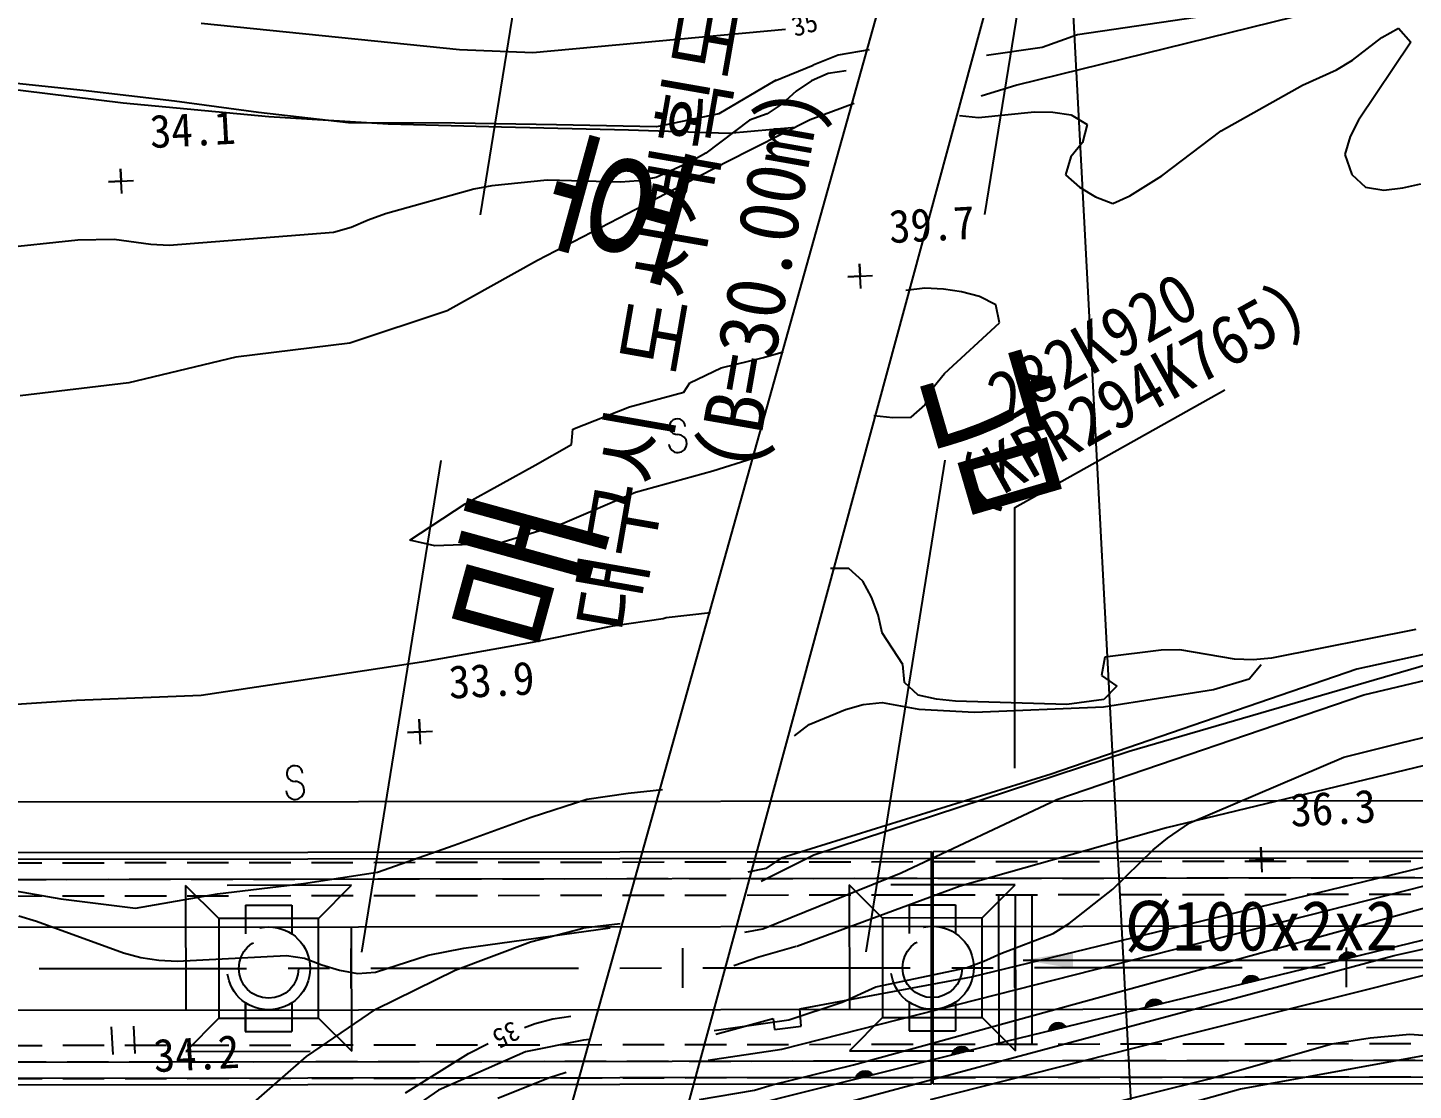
# Model space of a CAD drawing. Header units: millimetres. Extents: x 13158 to 13954, y 1103 to 1807.
# Drawn here: x 13602.7 to 13686.3, y 1468.4 to 1532.4 of the extents above; entities that cross this region are included whole.
import ezdxf
from ezdxf.enums import TextEntityAlignment as Align
from ezdxf.xclip import XClip

# ---------------------------------------------------------------- set-up
doc = ezdxf.new("R2010")
doc.units = ezdxf.units.MM
doc.header["$LTSCALE"] = 10
doc.header["$MEASUREMENT"] = 0
doc.header["$XCLIPFRAME"] = 2
for name, pattern in [('CENTER', [2, 1.25, -0.25, 0.25, -0.25]), ('DASHED2', [0.375, 0.25, -0.125]), ('DASHEDX2', [1.5, 1, -0.5]), ('HIDDEN', [0.375, 0.25, -0.125])]:
    doc.linetypes.add(name, pattern=pattern)
for name, color, linetype in [('TN-CABL', 4, 'Continuous'), ('TZ-BASE', 253, 'Continuous'), ('TZ-CABL', 4, 'Continuous')]:
    doc.layers.add(name, color=color, linetype=linetype)
doc.styles.add('GR', font='GulimChe.ttf')
doc.styles.get("Standard").update_dxf_attribs({"font": 'GulimChe.ttf'})
doc.linetypes.add('ZIGZAG', pattern='A,0.0001,-0.2,[131,ltypeshp.shx,S=0.2,R=0,X=-0.2,Y=0],-0.4,[131,ltypeshp.shx,S=0.2,R=180,X=0.2,Y=0],-0.2', length=0.8001)
doc.dimstyles.get("Standard").update_dxf_attribs({"dimtxt": 0.18, "dimasz": 0.18, "dimexe": 0.18, "dimexo": 0.0625, "dimgap": 0.09, "dimtad": 0, "dimtih": 1, "dimtoh": 1, "dimdec": 4, "dimzin": 0, "dimdsep": 46, "dimtxsty": 'Standard', "dimcen": 0.09, "dimadec": 0, "dimazin": 0, "dimtfac": 1, "dimtdec": 4, "dimtofl": 0, "dimtmove": 0, "dimatfit": 3, "dimfxl": 0, "dimtolj": 1, "dimtzin": 0, "dimarcsym": 0})

# ---------------------------------------------------------------- blocks, each defined once
blk = doc.blocks.new('JD-DGDHG')
at = {"layer": 'TZ-BASE', "linetype": 'DASHEDX2', "ltscale": 3}
for p, q in [((402.341, 135.999), (366.399, -86.925)), ((432.729, 135.998), (378.616, -199.621))]:
    blk.add_line(p, q, dxfattribs=at)
at = {"layer": 'TZ-BASE'}
for p, q in [((419.362, 135.952), (437.941, -213.908)), ((399.749, -9.986, 40.371), (425.637, 85.256, 40.371)), ((418.874, 83.5, 40.371), (392.887, -9.261, 40.371)), ((453.681, 61.811, 33), (420.13, 53.545, 33)), ((423.784, 56.583, 34), (440.529, 59.063, 34)), ((386.528, 55.677, 35), (370.959, 57.247, 35)), ((406.178, 56.884, 35), (390.947, 55.482, 35)), ((442.118, 56.407, 33), (443.125, 56.977, 33)), ((443.125, 56.977, 33), (443.861, 56.138, 33)), ((421.646, 55.837, 34), (423.784, 56.583, 34)), ((440.354, 55.037, 33), (442.118, 56.407, 33)), ((443.861, 56.138, 33), (440.724, 51.439, 33)), ((390.947, 55.482, 35), (386.528, 55.677, 35)), ((409.349, 55.34, 34.436), (407.845, 54.737, 34.436)), ((411.218, 55.661, 34.436), (409.349, 55.34, 34.436)), ((418.29, 55.347, 34), (421.646, 55.837, 34)), ((405.528, 53.807, 35.003), (407.845, 54.737, 35.003)), ((409.832, 54.398, 34), (408.751, 54.239, 34)), ((437.341, 53.55, 33), (439.383, 54.471, 33)), ((439.383, 54.471, 33), (440.354, 55.037, 33)), ((366.261, 52.464, 33.252), (358.124, 53.447, 33.252)), ((363.857, 53.226, 34.436), (359.074, 53.711, 34.436)), ((405.528, 53.807, 34.436), (402.163, 51.814, 34.436)), ((405.619, 53.844, 34.436), (405.528, 53.807, 34.436)), ((407.738, 53.794, 34), (406.819, 53.177, 34)), ((408.751, 54.239, 34), (407.738, 53.794, 34)), ((420.13, 53.545, 33), (417.983, 52.871, 33)), ((432.439, 50.789, 33), (437.341, 53.55, 33)), ((369.354, 52.566, 34.436), (363.857, 53.226, 34.436)), ((406.819, 53.177, 34), (405.988, 52.424, 34)), ((375.04, 51.627, 33.252), (366.261, 52.464, 33.252)), ((374.414, 51.894, 34.436), (369.354, 52.566, 34.436)), ((379.836, 51.262, 34.436), (374.414, 51.894, 34.436)), ((402.163, 51.814, 34.436), (398.405, 51.021, 34.436)), ((405.069, 51.806, 34), (404.012, 51.429, 34)), ((405.988, 52.424, 34), (405.069, 51.806, 34)), ((410.311, 52.437, 33.78), (407.675, 51.442, 33.78)), ((417.807, 51.586, 33), (421.185, 51.929, 33)), ((421.185, 51.929, 33), (422.301, 51.918, 33)), ((422.301, 51.918, 33), (423.399, 51.756, 33)), ((382.235, 51.196, 33.252), (375.04, 51.627, 33.252)), ((386.25, 51.256, 34.436), (379.836, 51.262, 34.436)), ((389.071, 51.018, 33.252), (382.235, 51.196, 33.252)), ((392.381, 51.145, 34.436), (386.25, 51.256, 34.436)), ((396.715, 50.823, 33.252), (389.071, 51.018, 33.252)), ((398.405, 51.021, 34.436), (392.381, 51.145, 34.436)), ((404.012, 51.429, 34), (401.379, 49.446, 34)), ((407.675, 51.442, 33.78), (402.578, 48.886, 33.78)), ((406.783, 50.995, 33.252), (402.747, 50.627, 33.252)), ((416.676, 51.707, 33), (417.807, 51.586, 33)), ((423.399, 51.756, 33), (424.364, 51.168, 33)), ((424.364, 51.168, 33), (424.087, 50.093, 33)), ((440.724, 51.439, 33), (440.213, 50.448, 33)), ((402.747, 50.627, 33.252), (396.715, 50.823, 33.252)), ((428.871, 48.082, 33), (432.439, 50.789, 33)), ((440.213, 50.448, 33), (439.901, 49.368, 33)), ((401.379, 49.446, 34), (400.415, 48.897, 34)), ((424.087, 50.093, 33), (423.377, 49.225, 33)), ((439.901, 49.368, 33), (440.311, 48.155, 33)), ((366.175, 47.01, 34.074), (366.095, 48.508, 34.074)), ((366.095, 48.508, 34.074), (366.135, 47.759, 34.074)), ((402.578, 48.886, 33.78), (396.663, 45.797, 33.78)), ((400.415, 48.897, 34), (398.395, 47.972, 34)), ((423.377, 49.225, 33), (423.064, 48.146, 33)), ((365.386, 47.719, 34.074), (366.884, 47.798, 34.074)), ((366.135, 47.759, 34.074), (365.386, 47.719, 34.074)), ((391.817, 47.812, 34), (388.483, 47.471, 34)), ((396.228, 47.689, 34), (391.817, 47.812, 34)), ((397.318, 47.776, 34), (396.228, 47.689, 34)), ((398.395, 47.972, 34), (397.318, 47.776, 34)), ((423.064, 48.146, 33), (423.9, 47.394, 33)), ((426.938, 46.877, 33), (428.871, 48.082, 33)), ((440.311, 48.155, 33), (441.147, 47.403, 33)), ((387.406, 47.276, 34), (382.078, 45.792, 34)), ((388.483, 47.471, 34), (387.406, 47.276, 34)), ((423.9, 47.394, 33), (424.865, 46.807, 33)), ((424.865, 46.807, 33), (425.916, 46.416, 33)), ((425.916, 46.416, 33), (426.938, 46.877, 33)), ((441.147, 47.403, 33), (442.249, 47.204, 33)), ((442.249, 47.204, 33), (443.384, 47.345, 33)), ((443.384, 47.345, 33), (444.47, 47.589, 33)), ((381.022, 45.416, 34), (380.009, 44.971, 34)), ((382.078, 45.792, 34), (381.022, 45.416, 34)), ((396.663, 45.797, 33.78), (391.228, 42.982, 33.78)), ((378.945, 44.668, 34), (369.03, 43.873, 34)), ((380.009, 44.971, 34), (378.945, 44.668, 34)), ((363.533, 44.203, 34), (353.539, 43.143, 34)), ((365.728, 44.232, 34), (363.533, 44.203, 34)), ((367.924, 43.931, 34), (365.728, 44.232, 34)), ((369.03, 43.873, 34), (367.924, 43.931, 34)), ((391.228, 42.982, 33.78), (385.783, 39.946, 33.78)), ((410.724, 41.287, 39.736), (410.644, 42.785, 39.736)), ((410.644, 42.785, 39.736), (410.684, 42.036, 39.736)), ((409.935, 41.996, 39.736), (411.433, 42.076, 39.736)), ((410.684, 42.036, 39.736), (409.935, 41.996, 39.736)), ((414.578, 41.3, 33), (413.443, 41.16, 33)), ((415.699, 41.253, 33), (414.578, 41.3, 33)), ((416.797, 41.091, 33), (415.699, 41.253, 33)), ((417.872, 40.814, 33), (416.797, 41.091, 33)), ((418.864, 40.304, 33), (417.872, 40.814, 33)), ((419.073, 39.215, 33), (418.864, 40.304, 33)), ((385.783, 39.946, 33.78), (379.92, 37.999, 33.78)), ((415.769, 36.168, 33), (419.073, 39.215, 33)), ((379.92, 37.999, 33.78), (373.054, 37.147, 33.78)), ((373.054, 37.147, 33.78), (366.596, 35.609, 33.78)), ((402.296, 36.504, 32.943), (404.864, 37.125, 32.943)), ((404.864, 37.125, 32.943), (406.034, 37.478, 32.943)), ((400.42, 35.596, 32.943), (402.296, 36.504, 32.943)), ((415.058, 35.3, 33), (415.769, 36.168, 33)), ((366.596, 35.609, 33.78), (360.052, 34.83, 33.78)), ((400.044, 35.04, 32.943), (400.42, 35.596, 32.943)), ((414.59, 34.276, 33), (415.058, 35.3, 33)), ((396.772, 34.156, 32.943), (400.044, 35.04, 32.943)), ((413.751, 33.541, 33), (414.59, 34.276, 33)), ((393.369, 32.817, 32.943), (396.772, 34.156, 32.943)), ((411.509, 33.636, 33), (412.64, 33.515, 33)), ((412.64, 33.515, 33), (413.751, 33.541, 33)), ((393.291, 31.892, 32.943), (393.369, 32.817, 32.943)), ((391.087, 30.653, 32.943), (393.291, 31.892, 32.943)), ((404.235, 31.044, 32.943), (401.791, 30.291, 32.943)), ((386.881, 28.307, 32.943), (391.087, 30.653, 32.943)), ((401.791, 30.291, 32.943), (397.137, 28.993, 32.943)), ((397.137, 28.993, 32.943), (392.736, 27.102, 32.943)), ((383.537, 26.133, 32.943), (386.881, 28.307, 32.943)), ((392.736, 27.102, 32.943), (388.91, 25.936, 32.943)), ((385.042, 25.79, 32.943), (383.537, 26.133, 32.943)), ((388.91, 25.936, 32.943), (385.042, 25.79, 32.943)), ((410.007, 24.417, 33), (408.89, 24.428, 33)), ((410.843, 23.666, 33), (410.007, 24.417, 33)), ((411.373, 22.69, 33), (410.843, 23.666, 33)), ((411.764, 21.624, 33), (411.373, 22.69, 33)), ((398.98, 21.47, 35.492), (401.658, 21.774, 35.492)), ((457.189, 21.966, 34), (440.621, 18.358, 34)), ((390.941, 19.973, 35.492), (395.777, 20.961, 35.492)), ((395.777, 20.961, 35.492), (398.804, 21.414, 35.492)), ((398.804, 21.414, 35.492), (398.98, 21.47, 35.492)), ((412.01, 20.538, 33), (411.764, 21.624, 33)), ((413.247, 18.646, 33), (412.01, 20.538, 33)), ((444.175, 20.752, 33), (435.468, 19.009, 33)), ((443.216, 13.887, 36), (471.523, 20.803, 36)), ((384.51, 18.84, 35.492), (390.941, 19.973, 35.492)), ((428.829, 19.49, 33), (425.424, 19.07, 33)), ((429.941, 19.517, 33), (428.829, 19.49, 33)), ((433.244, 18.958, 33), (429.941, 19.517, 33)), ((441.034, 16.812, 35), (453.266, 19.736, 35)), ((378.027, 17.849, 35.492), (384.51, 18.84, 35.492)), ((413.345, 17.544, 33), (413.247, 18.646, 33)), ((425.424, 19.07, 33), (425.226, 17.968, 33)), ((426.902, 13.417, 34.033), (446.35, 19.087, 34.033)), ((434.366, 18.91, 33), (433.244, 18.958, 33)), ((434.135, 17.766, 34), (434.845, 18.634, 34)), ((435.468, 19.009, 33), (434.366, 18.91, 33)), ((370.965, 16.792, 35.492), (378.027, 17.849, 35.492)), ((414.181, 16.792, 33), (413.345, 17.544, 33)), ((440.621, 18.358, 34), (422.196, 12.03, 34)), ((425.226, 17.968, 33), (426.158, 17.34, 33)), ((431.983, 17.129, 34), (434.135, 17.766, 34)), ((363.45, 16.49, 35.492), (370.965, 16.792, 35.492)), ((415.289, 16.556, 33), (414.181, 16.792, 33)), ((422.532, 10.512, 35), (441.034, 16.812, 35)), ((425.346, 16.087, 34), (431.983, 17.129, 34)), ((426.158, 17.34, 33), (425.365, 16.536, 33)), ((356.538, 16.036, 35.492), (363.45, 16.49, 35.492)), ((407.599, 15.013, 34), (409.792, 15.916, 34)), ((409.792, 15.916, 34), (410.867, 16.234, 34)), ((410.867, 16.234, 34), (412.008, 16.337, 34)), ((412.008, 16.337, 34), (414.213, 15.94, 34)), ((414.213, 15.94, 34), (417.58, 15.761, 34)), ((416.419, 16.436, 33), (415.289, 16.556, 33)), ((423.136, 16.223, 33), (416.419, 16.436, 33)), ((417.58, 15.761, 34), (425.346, 16.087, 34)), ((425.365, 16.536, 33), (423.136, 16.223, 33)), ((384.19, 13.836, 33.929), (384.11, 15.334, 33.929)), ((384.11, 15.334, 33.929), (384.15, 14.585, 33.929)), ((383.401, 14.546, 33.929), (384.899, 14.625, 33.929)), ((384.15, 14.585, 33.929), (383.401, 14.546, 33.929)), ((406.715, 14.347, 34), (407.599, 15.013, 34)), ((407.897, 7.169, 34.033), (426.902, 13.417, 34.033)), ((448.491, 13.479, 35.989), (429.146, 8.787, 35.989)), ((439.827, 13.059, 36), (443.216, 13.887, 36)), ((430.547, 9.088, 36), (439.827, 13.059, 36)), ((422.196, 12.03, 34), (405.919, 6.972, 34)), ((394.212, 10.523, 33.544), (396.7, 10.878, 33.544)), ((396.7, 10.878, 33.544), (398.762, 11.112, 33.544)), ((442.865, 1.101, 39), (486.373, 10.975, 39)), ((390.852, 9.445, 33.544), (394.212, 10.523, 33.544)), ((413.161, 6.084, 35), (422.532, 10.512, 35)), ((386.208, 7.747, 33.544), (390.852, 9.445, 33.544)), ((405.967, -4.539, 37), (461.109, 9.486, 37)), ((417.39, -0.172, 35.564), (457.743, 9.601, 35.564)), ((429.146, 8.787, 35.989), (416.716, 5.283, 35.989)), ((429.21, 8.18, 36), (430.547, 9.088, 36)), ((381.591, 6.124, 33.544), (386.208, 7.747, 33.544)), ((428.331, 7.477, 36), (429.21, 8.18, 36)), ((434.91, 6.124, 36.261), (434.831, 7.622, 36.261)), ((434.831, 7.622, 36.261), (434.871, 6.873, 36.261)), ((335.074, 7.294), (414.974, 7.365)), ((335.074, 6.894), (414.974, 6.965)), ((404.709, 5.587, 34.033), (407.897, 7.169, 34.033)), ((405.919, 6.972, 34), (404.994, 6.338, 34)), ((414.986, -6.635), (414.974, 7.365)), ((415.074, 7.365), (494.974, 7.435)), ((415.086, -6.635), (415.074, 7.365)), ((415.074, 6.965), (494.974, 7.035)), ((425.914, 5.098, 36), (428.331, 7.477, 36)), ((434.122, 6.833, 36.261), (435.62, 6.913, 36.261)), ((434.871, 6.873, 36.261), (434.122, 6.833, 36.261)), ((377.126, 5.435, 33.544), (381.591, 6.124, 33.544)), ((404.994, 6.338, 34), (403.905, 6.129, 34)), ((404.811, 2.711, 35), (413.161, 6.084, 35)), ((358.573, 5.2, 33.544), (362.499, 4.509, 33.544)), ((371.955, 4.812, 33.544), (377.126, 5.435, 33.544)), ((416.716, 5.283, 35.989), (406.868, 1.652, 35.989)), ((410.283, -5.491, 38), (450.7, 5.636, 38)), ((423.272, 3.025, 36), (425.914, 5.098, 36)), ((362.499, 4.509, 33.544), (366.996, 3.957, 33.544)), ((366.996, 3.957, 33.544), (371.955, 4.812, 33.544)), ((456.752, 4.981, 38.921), (418.82, -4.234, 38.921)), ((359.977, 3.491, 34), (361.038, 3.171, 34)), ((299.967, 2.763), (499.959, 2.94)), ((361.038, 3.171, 34), (366.274, 1.273, 34)), ((386.8, 1.547, 34), (395.604, 2.765, 34)), ((390.812, 1.937, 34.691), (393.911, 2.728, 34.691)), ((393.911, 2.728, 34.691), (394.015, 2.776, 34.691)), ((394.015, 2.776, 34.691), (396.222, 3.026, 34.691)), ((403.722, 2.502, 35), (404.811, 2.711, 35)), ((422.307, 2.423, 36), (423.272, 3.025, 36)), ((386.28, 0.214, 34.691), (390.812, 1.937, 34.691)), ((419.15, 1.215, 36), (422.307, 2.423, 36)), ((366.274, 1.273, 34), (367.333, 0.989, 34)), ((367.333, 0.989, 34), (368.414, 0.819, 34)), ((369.52, 0.761, 34), (376.114, 1.105, 34)), ((376.114, 1.105, 34), (377.195, 0.935, 34)), ((377.195, 0.935, 34), (378.23, 0.54, 34)), ((379.999, -0.865), (379.997, 1.535)), ((381.468, 0.1, 34), (384.65, 1.121, 34)), ((384.65, 1.121, 34), (386.8, 1.547, 34)), ((399.999, -0.847), (399.997, 1.553)), ((404.57, 0.997, 35.989), (403.072, 0.478, 35.989)), ((406.831, 1.648, 35.989), (404.57, 0.997, 35.989)), ((404.712, -9.115, 39), (442.865, 1.101, 39)), ((418.13, 0.755, 36), (419.15, 1.215, 36)), ((419.999, -0.83), (419.997, 1.57)), ((430.311, -3.67, 35.638), (451.044, 1.526, 35.638)), ((440.575, 1.052, 38.921), (439.526, 0.797, 38.921)), ((439.752, 1.173, 38.921), (439.527, 0.804, 38.921)), ((439.537, 0.853, 38.921), (439.6, 0.815, 38.921)), ((439.567, 0.94, 38.921), (439.723, 0.845, 38.921)), ((439.61, 1.02, 38.921), (439.847, 0.875, 38.921)), ((439.908, 1.257, 38.921), (439.646, 0.826, 38.921)), ((439.664, 1.092, 38.921), (439.971, 0.905, 38.921)), ((439.731, 1.157, 38.921), (440.094, 0.935, 38.921)), ((440.031, 1.286, 38.921), (439.769, 0.856, 38.921)), ((439.812, 1.213, 38.921), (440.218, 0.965, 38.921)), ((440.139, 1.29, 38.921), (439.893, 0.886, 38.921)), ((439.91, 1.258, 38.921), (440.342, 0.995, 38.921)), ((439.999, -0.812), (439.997, 1.588)), ((440.236, 1.276, 38.921), (440.017, 0.916, 38.921)), ((440.036, 1.287, 38.921), (440.465, 1.025, 38.921)), ((440.324, 1.248, 38.921), (440.14, 0.946, 38.921)), ((440.222, 1.279, 38.921), (440.558, 1.074, 38.921)), ((440.405, 1.207, 38.921), (440.264, 0.976, 38.921)), ((440.478, 1.155, 38.921), (440.388, 1.006, 38.921)), ((440.544, 1.09, 38.921), (440.511, 1.036, 38.921)), ((368.414, 0.819, 34), (369.52, 0.761, 34)), ((378.23, 0.54, 34), (379.292, 0.22, 34)), ((379.292, 0.22, 34), (380.379, 0.014, 34)), ((380.379, 0.014, 34), (381.468, 0.1, 34)), ((381.489, -2.124, 34.691), (386.28, 0.214, 34.691)), ((411.633, -0.792, 36), (417.063, 0.363, 36)), ((417.063, 0.363, 36), (418.13, 0.755, 36)), ((407.035, -2.119, 35.564), (417.39, -0.172, 35.564)), ((409.592, -1.712, 36), (411.633, -0.792, 36)), ((434.745, -0.365, 38.921), (433.696, -0.62, 38.921)), ((433.922, -0.244, 38.921), (433.697, -0.613, 38.921)), ((433.707, -0.564, 38.921), (433.77, -0.602, 38.921)), ((433.737, -0.477, 38.921), (433.893, -0.572, 38.921)), ((433.78, -0.398, 38.921), (434.017, -0.542, 38.921)), ((434.078, -0.16, 38.921), (433.816, -0.591, 38.921)), ((433.834, -0.325, 38.921), (434.141, -0.512, 38.921)), ((433.901, -0.261, 38.921), (434.264, -0.482, 38.921)), ((434.201, -0.131, 38.921), (433.939, -0.561, 38.921)), ((433.981, -0.204, 38.921), (434.388, -0.452, 38.921)), ((434.309, -0.127, 38.921), (434.063, -0.531, 38.921)), ((434.08, -0.159, 38.921), (434.512, -0.422, 38.921)), ((434.406, -0.141, 38.921), (434.187, -0.501, 38.921)), ((434.206, -0.13, 38.921), (434.635, -0.392, 38.921)), ((434.494, -0.17, 38.921), (434.31, -0.471, 38.921)), ((434.392, -0.139, 38.921), (434.728, -0.343, 38.921)), ((434.575, -0.21, 38.921), (434.434, -0.441, 38.921)), ((434.648, -0.262, 38.921), (434.558, -0.411, 38.921)), ((434.714, -0.327, 38.921), (434.681, -0.381, 38.921)), ((428.092, -1.66, 38.921), (427.867, -2.029, 38.921)), ((428.248, -1.576, 38.921), (427.985, -2.007, 38.921)), ((428.371, -1.547, 38.921), (428.109, -1.977, 38.921)), ((428.151, -1.621, 38.921), (428.558, -1.868, 38.921)), ((428.479, -1.544, 38.921), (428.233, -1.947, 38.921)), ((428.25, -1.575, 38.921), (428.682, -1.838, 38.921)), ((428.575, -1.558, 38.921), (428.357, -1.917, 38.921)), ((428.376, -1.546, 38.921), (428.805, -1.808, 38.921)), ((428.664, -1.586, 38.921), (428.48, -1.887, 38.921)), ((428.562, -1.555, 38.921), (428.898, -1.759, 38.921)), ((428.745, -1.626, 38.921), (428.604, -1.857, 38.921)), ((299.971, -2.237), (499.963, -2.06)), ((377.305, -4.98, 34.691), (381.489, -2.124, 34.691)), ((406.381, -2.778, 36), (409.592, -1.712, 36)), ((407.126, -3.148, 35.564), (407.035, -2.119, 35.564)), ((428.915, -1.781, 38.921), (427.865, -2.036, 38.921)), ((427.877, -1.98, 38.921), (427.939, -2.018, 38.921)), ((427.907, -1.893, 38.921), (428.063, -1.988, 38.921)), ((427.95, -1.814, 38.921), (428.187, -1.958, 38.921)), ((428.004, -1.741, 38.921), (428.31, -1.928, 38.921)), ((428.07, -1.677, 38.921), (428.434, -1.898, 38.921)), ((428.818, -1.678, 38.921), (428.728, -1.827, 38.921)), ((428.884, -1.743, 38.921), (428.851, -1.797, 38.921)), ((365.655, -4.865, 34.545), (365.566, -3.194, 34.545)), ((366.876, -3.147, 34.545), (366.964, -4.796, 34.545)), ((390.453, -3.243, 35), (391.089, -2.986, 35)), ((391.089, -2.986, 35), (392.158, -2.719, 35)), ((392.158, -2.719, 35), (393.239, -2.56, 35)), ((401.889, -3.408, 36), (406.381, -2.778, 36)), ((401.982, -3.635, 35.564), (405.433, -2.688, 35.564)), ((405.433, -2.688, 35.564), (405.514, -3.347, 35.564)), ((405.514, -3.347, 35.564), (407.126, -3.148, 35.564)), ((423.084, -3.198, 38.921), (422.034, -3.453, 38.921)), ((422.26, -3.076, 38.921), (422.035, -3.446, 38.921)), ((422.076, -3.31, 38.921), (422.232, -3.405, 38.921)), ((422.118, -3.23, 38.921), (422.356, -3.375, 38.921)), ((422.417, -2.992, 38.921), (422.154, -3.423, 38.921)), ((422.173, -3.158, 38.921), (422.479, -3.344, 38.921)), ((422.239, -3.093, 38.921), (422.603, -3.314, 38.921)), ((422.54, -2.963, 38.921), (422.278, -3.393, 38.921)), ((422.32, -3.037, 38.921), (422.727, -3.284, 38.921)), ((422.648, -2.96, 38.921), (422.402, -3.363, 38.921)), ((422.419, -2.992, 38.921), (422.85, -3.254, 38.921)), ((422.744, -2.974, 38.921), (422.525, -3.333, 38.921)), ((422.545, -2.963, 38.921), (422.974, -3.224, 38.921)), ((422.833, -3.002, 38.921), (422.649, -3.303, 38.921)), ((422.731, -2.971, 38.921), (423.067, -3.175, 38.921)), ((422.913, -3.042, 38.921), (422.773, -3.273, 38.921)), ((422.987, -3.095, 38.921), (422.896, -3.243, 38.921)), ((423.053, -3.159, 38.921), (423.02, -3.213, 38.921)), ((394.014, -4.003, 40.116), (390.501, -4.694, 40.116)), ((394.375, -3.963, 40.116), (394.014, -4.003, 40.116)), ((414.921, -7.577, 35.638), (430.311, -3.67, 35.638)), ((422.046, -3.397, 38.921), (422.108, -3.435, 38.921)), ((439.115, -4.22, 39.549), (441.412, -3.862, 39.549)), ((441.412, -3.862, 39.549), (443.802, -3.642, 39.549)), ((443.802, -3.642, 39.549), (445.902, -3.792, 39.549)), ((373.039, -8.726, 34.691), (377.305, -4.98, 34.691)), ((383.282, -7.169, 35), (387.08, -4.797, 35)), ((390.501, -4.694, 40.116), (385.267, -7.01, 40.116)), ((387.08, -4.797, 35), (388.259, -4.204, 35)), ((401.517, -5.2, 37), (405.967, -4.539, 37)), ((418.82, -4.234, 38.921), (403.787, -8.021, 38.921)), ((417.257, -4.627, 38.921), (416.209, -4.891, 38.921)), ((416.432, -4.513, 38.921), (416.21, -4.884, 38.921)), ((416.22, -4.835, 38.921), (416.283, -4.872, 38.921)), ((416.25, -4.748, 38.921), (416.407, -4.841, 38.921)), ((416.291, -4.668, 38.921), (416.53, -4.81, 38.921)), ((416.588, -4.427, 38.921), (416.329, -4.861, 38.921)), ((416.345, -4.595, 38.921), (416.653, -4.779, 38.921)), ((416.411, -4.53, 38.921), (416.777, -4.748, 38.921)), ((416.711, -4.397, 38.921), (416.453, -4.83, 38.921)), ((416.492, -4.473, 38.921), (416.9, -4.717, 38.921)), ((416.818, -4.393, 38.921), (416.576, -4.799, 38.921)), ((416.59, -4.427, 38.921), (417.024, -4.686, 38.921)), ((416.915, -4.406, 38.921), (416.699, -4.768, 38.921)), ((416.715, -4.397, 38.921), (417.147, -4.655, 38.921)), ((417.004, -4.434, 38.921), (416.823, -4.736, 38.921)), ((416.902, -4.404, 38.921), (417.239, -4.605, 38.921)), ((417.085, -4.473, 38.921), (416.946, -4.705, 38.921)), ((417.159, -4.525, 38.921), (417.07, -4.674, 38.921)), ((417.225, -4.589, 38.921), (417.193, -4.643, 38.921)), ((431.717, -6.323, 39.549), (439.115, -4.22, 39.549)), ((446.904, -4.53, 39), (433.608, -6.953, 39)), ((405.378, -6.692, 38), (410.283, -5.491, 38)), ((335.086, -6.305), (414.986, -6.235)), ((335.086, -6.705), (414.986, -6.635)), ((388.852, -7.491, 36), (391.9, -6.266, 36)), ((391.9, -6.266, 36), (392.961, -5.926, 36)), ((411.439, -6.093, 38.921), (410.392, -6.357, 38.921)), ((410.615, -5.978, 38.921), (410.393, -6.35, 38.921)), ((410.403, -6.301, 38.921), (410.466, -6.338, 38.921)), ((410.432, -6.213, 38.921), (410.589, -6.307, 38.921)), ((410.474, -6.133, 38.921), (410.712, -6.276, 38.921)), ((410.771, -5.893, 38.921), (410.512, -6.326, 38.921)), ((410.528, -6.061, 38.921), (410.836, -6.245, 38.921)), ((410.594, -5.995, 38.921), (410.959, -6.214, 38.921)), ((410.893, -5.863, 38.921), (410.635, -6.295, 38.921)), ((410.674, -5.938, 38.921), (411.083, -6.183, 38.921)), ((411.001, -5.859, 38.921), (410.758, -6.264, 38.921)), ((410.773, -5.892, 38.921), (411.206, -6.151, 38.921)), ((411.098, -5.872, 38.921), (410.882, -6.233, 38.921)), ((410.898, -5.862, 38.921), (411.33, -6.12, 38.921)), ((411.186, -5.899, 38.921), (411.005, -6.202, 38.921)), ((411.085, -5.869, 38.921), (411.422, -6.07, 38.921)), ((411.267, -5.939, 38.921), (411.129, -6.171, 38.921)), ((411.341, -5.99, 38.921), (411.252, -6.14, 38.921)), ((411.408, -6.055, 38.921), (411.376, -6.109, 38.921)), ((415.077, -6.635), (494.977, -6.564)), ((415.086, -6.235), (494.986, -6.164)), ((420.968, -8.986, 39.549), (431.717, -6.323, 39.549)), ((385.267, -7.01, 40.116), (380.678, -10.169, 40.116)), ((400.992, -7.568, 38), (404.304, -7.01, 38)), ((404.304, -7.01, 38), (405.378, -6.692, 38)), ((433.608, -6.953, 39), (411.768, -12.997, 39))]:
    blk.add_line(p, q, dxfattribs=at)
at = {"layer": 'TZ-BASE', "ltscale": 10}
blk.add_line((231.361, 10.246), (619.969, 10.597), dxfattribs=at)
at = {"layer": 'TZ-BASE', "linetype": 'DASHED2', "ltscale": 3}
for p, q in [((380.025, 5.334), (370.026, 5.325)), ((372.027, 3.327), (370.026, 5.325)), ((370.026, 5.325), (370.035, -4.674)), ((378.027, 3.332), (380.025, 5.334)), ((380.034, -4.666), (380.025, 5.334)), ((420.025, 5.369), (410.026, 5.36)), ((412.027, 3.362), (410.026, 5.36)), ((410.026, 5.36), (410.034, -4.639)), ((418.027, 3.368), (420.025, 5.369)), ((420.034, -4.63), (420.025, 5.369)), ((373.627, 4.128), (376.426, 4.131)), ((373.627, 4.128), (373.628, 2.4)), ((376.426, 4.131), (376.428, 2.402)), ((418.027, 3.368), (412.027, 3.362)), ((412.027, 3.362), (412.033, -2.637)), ((413.627, 4.164), (416.426, 4.166)), ((416.426, 4.166), (416.428, 2.437)), ((418.032, -2.632), (418.027, 3.368)), ((378.027, 3.332), (372.027, 3.327)), ((372.027, 3.327), (372.033, -2.673)), ((378.032, -2.667), (378.027, 3.332)), ((373.623, -1.743), (373.624, -3.472)), ((373.632, -1.743), (373.633, -3.471)), ((376.422, -1.74), (376.424, -3.469)), ((376.432, -1.74), (376.433, -3.469)), ((416.432, -1.705), (416.433, -3.434)), ((372.033, -2.673), (370.035, -4.674)), ((372.033, -2.673), (378.032, -2.667)), ((378.032, -2.667), (380.034, -4.666)), ((412.033, -2.637), (410.034, -4.639)), ((412.033, -2.637), (418.032, -2.632)), ((418.032, -2.632), (420.034, -4.63)), ((373.624, -3.472), (376.424, -3.469)), ((373.633, -3.471), (376.433, -3.469)), ((413.633, -3.436), (416.433, -3.434)), ((370.035, -4.674), (380.034, -4.666)), ((410.034, -4.639), (420.034, -4.63))]:
    blk.add_line(p, q, dxfattribs=at)
at = {"layer": 'TZ-BASE', "linetype": 'DASHED2'}
for p, q in [((413.627, 4.164), (413.628, 2.435)), ((413.632, -1.707), (413.633, -3.436))]:
    blk.add_line(p, q, dxfattribs=at)
at = {"layer": 'TZ-BASE', "linetype": 'CENTER'}
blk.add_lwpolyline([(-0.002, 0), (101.198, 0.089), (301.198, 0.266), (501.798, 0.442), (699.998, 0.617)], dxfattribs=at)
at = {"layer": 'TZ-BASE', "linetype": 'DASHED2', "ltscale": 3}
for centre, radius in [((375.03, 0.33), 2.5), ((415.03, 0.365), 2.5), ((375.03, 0.33), 1.8), ((415.03, 0.365), 1.8)]:
    blk.add_circle(centre, radius, dxfattribs=at)
at = {"layer": 'TZ-BASE'}
for centre, radius, start, end in [((399.658, 32.964, 34.545), 0.475, 1.74457, 273.03981), ((399.689, 31.947, 34.545), 0.543, 183.03981, 90.65382), ((376.595, 12.065, 34.545), 0.475, 1.74457, 273.03981), ((376.627, 11.047, 34.545), 0.543, 183.03981, 90.65382), ((440.103, 0.706, 38.921), 0.585, 36.27367, 171.03394), ((434.273, -0.711, 38.921), 0.585, 36.27367, 171.03394), ((428.443, -2.128, 38.921), 0.585, 36.27367, 171.03394), ((422.612, -3.544, 38.921), 0.585, 36.27367, 171.03394), ((416.788, -4.977, 38.921), 0.585, 36.76067, 171.52094), ((410.97, -6.443, 38.921), 0.585, 36.76067, 171.52094)]:
    blk.add_arc(centre, radius, start, end, dxfattribs=at)
for s, height, rotation, p in [('매   호   교', 7.2, 74.61809, (392.693, 18.758)), ('34.1', 2, 3.03981, (367.918, 49.742, 32.887)), ('남      천', 7.2, 16.29009, (415.57, 27.764)), ('39.7', 2, 3.03981, (412.467, 44.018, 32.887)), ('33.9', 2, 3.03981, (385.933, 16.569, 32.887)), ('36.3', 2, 3.03981, (436.653, 8.856, 37.121)), ('34.2', 2, 3.03981, (368.146, -5.932, 32.887))]:
    blk.add_text(s, height=height, rotation=rotation, dxfattribs=at).set_placement(p)
for s, p in [('대구시 도시계획도로', (400.677, 41.548)), ('(B=30.00m)', (406.34, 41.553))]:
    blk.add_text(s, height=3.6, rotation=80.08155, dxfattribs=at).set_placement(p, align=Align.CENTER)
for rotation, p in [(15.03981, (407.336, 57.219, 35.108)), (207.03981, (389.339, -3.679, 35.108))]:
    blk.add_text('35', height=1.2, rotation=rotation, dxfattribs=at).set_placement(p, align=Align.MIDDLE)
blk = doc.blocks.new('JD-DFHD6DFH8')
at = {"layer": 'TZ-BASE', "flags": 128}
blk.add_lwpolyline([(419.94, 87.396), (419.94, 103.099), (432.6, 110.185)], dxfattribs=at)
at = {"layer": 'TZ-BASE', "style": 'GR'}
for s, p in [('282K920', (419.432, 108.179)), ('(KPR294K765)', (417.495, 102.876))]:
    blk.add_text(s, height=3, rotation=29.23871, dxfattribs=at).set_placement(p)
at = {"layer": 'TZ-BASE'}
blk.add_text('Ø100x2x2', height=3, rotation=0.05182, dxfattribs=at).set_placement((434.791, 77.901), align=Align.MIDDLE)
blk.add_leader([(420.44, 75.824), (445.096, 75.824)], dimstyle='Standard', override={"dimtxt": 3, "dimasz": 3, "dimexe": 2, "dimexo": 3, "dimgap": 1, "dimtad": 0, "dimtih": 0, "dimcen": 1, "dimaunit": 1, "dimadec": 8, "dimtix": 1, "dimtofl": 1, "dimtmove": 2, "dimtvp": 2}, dxfattribs=at)

msp = doc.modelspace()

# ---------------------------------------------------------------- linework, layer by layer
at = {"layer": 'TN-CABL', "linetype": 'ZIGZAG', "ltscale": 0.5}
for points in [[(13406.357, 1480.844), (13908.143, 1481.489)], [(13406.367, 1469.844), (13908.153, 1470.489)]]:
    msp.add_lwpolyline(points, dxfattribs=at)
at = {"layer": 'TZ-CABL', "linetype": 'HIDDEN'}
for points in [[(13406.102, 1481.844), (13908.395, 1482.49)], [(13406.357, 1480.844), (13908.143, 1481.489)], [(13406.105, 1479.844), (13908.398, 1480.49)], [(13406.112, 1470.844), (13908.405, 1471.49)], [(13406.367, 1469.844), (13908.153, 1470.489)], [(13406.115, 1468.844), (13908.408, 1469.49)]]:
    msp.add_lwpolyline(points, dxfattribs=at)
at = {"layer": 'TZ-CABL'}
for points in [[(13661.269, 1480.172), (13661.277, 1471.172)], [(13663.269, 1480.174), (13663.277, 1471.174)]]:
    msp.add_lwpolyline(points, dxfattribs=at)
at = {"layer": 'TZ-CABL', "linetype": 'ZIGZAG', "ltscale": 0.5}
msp.add_lwpolyline([(13662.269, 1480.173), (13662.277, 1471.173)], dxfattribs=at)

# ---------------------------------------------------------------- block references
at = {"layer": 'TZ-BASE'}
ref = msp.add_blockref('JD-DGDHG', (13242.241, 1475.407), dxfattribs=at)
XClip(ref).set_block_clipping_path([(-0.0683160481, 74.9999689185), (0.0639064394, -74.9999728055), (700.0636344835, -74.3829345312), (699.9314119962, 75.6170071928)])
msp.add_blockref('JD-DFHD6DFH8', (13242.305, 1400.407), dxfattribs=at)

doc.saveas('drawing.dxf')
